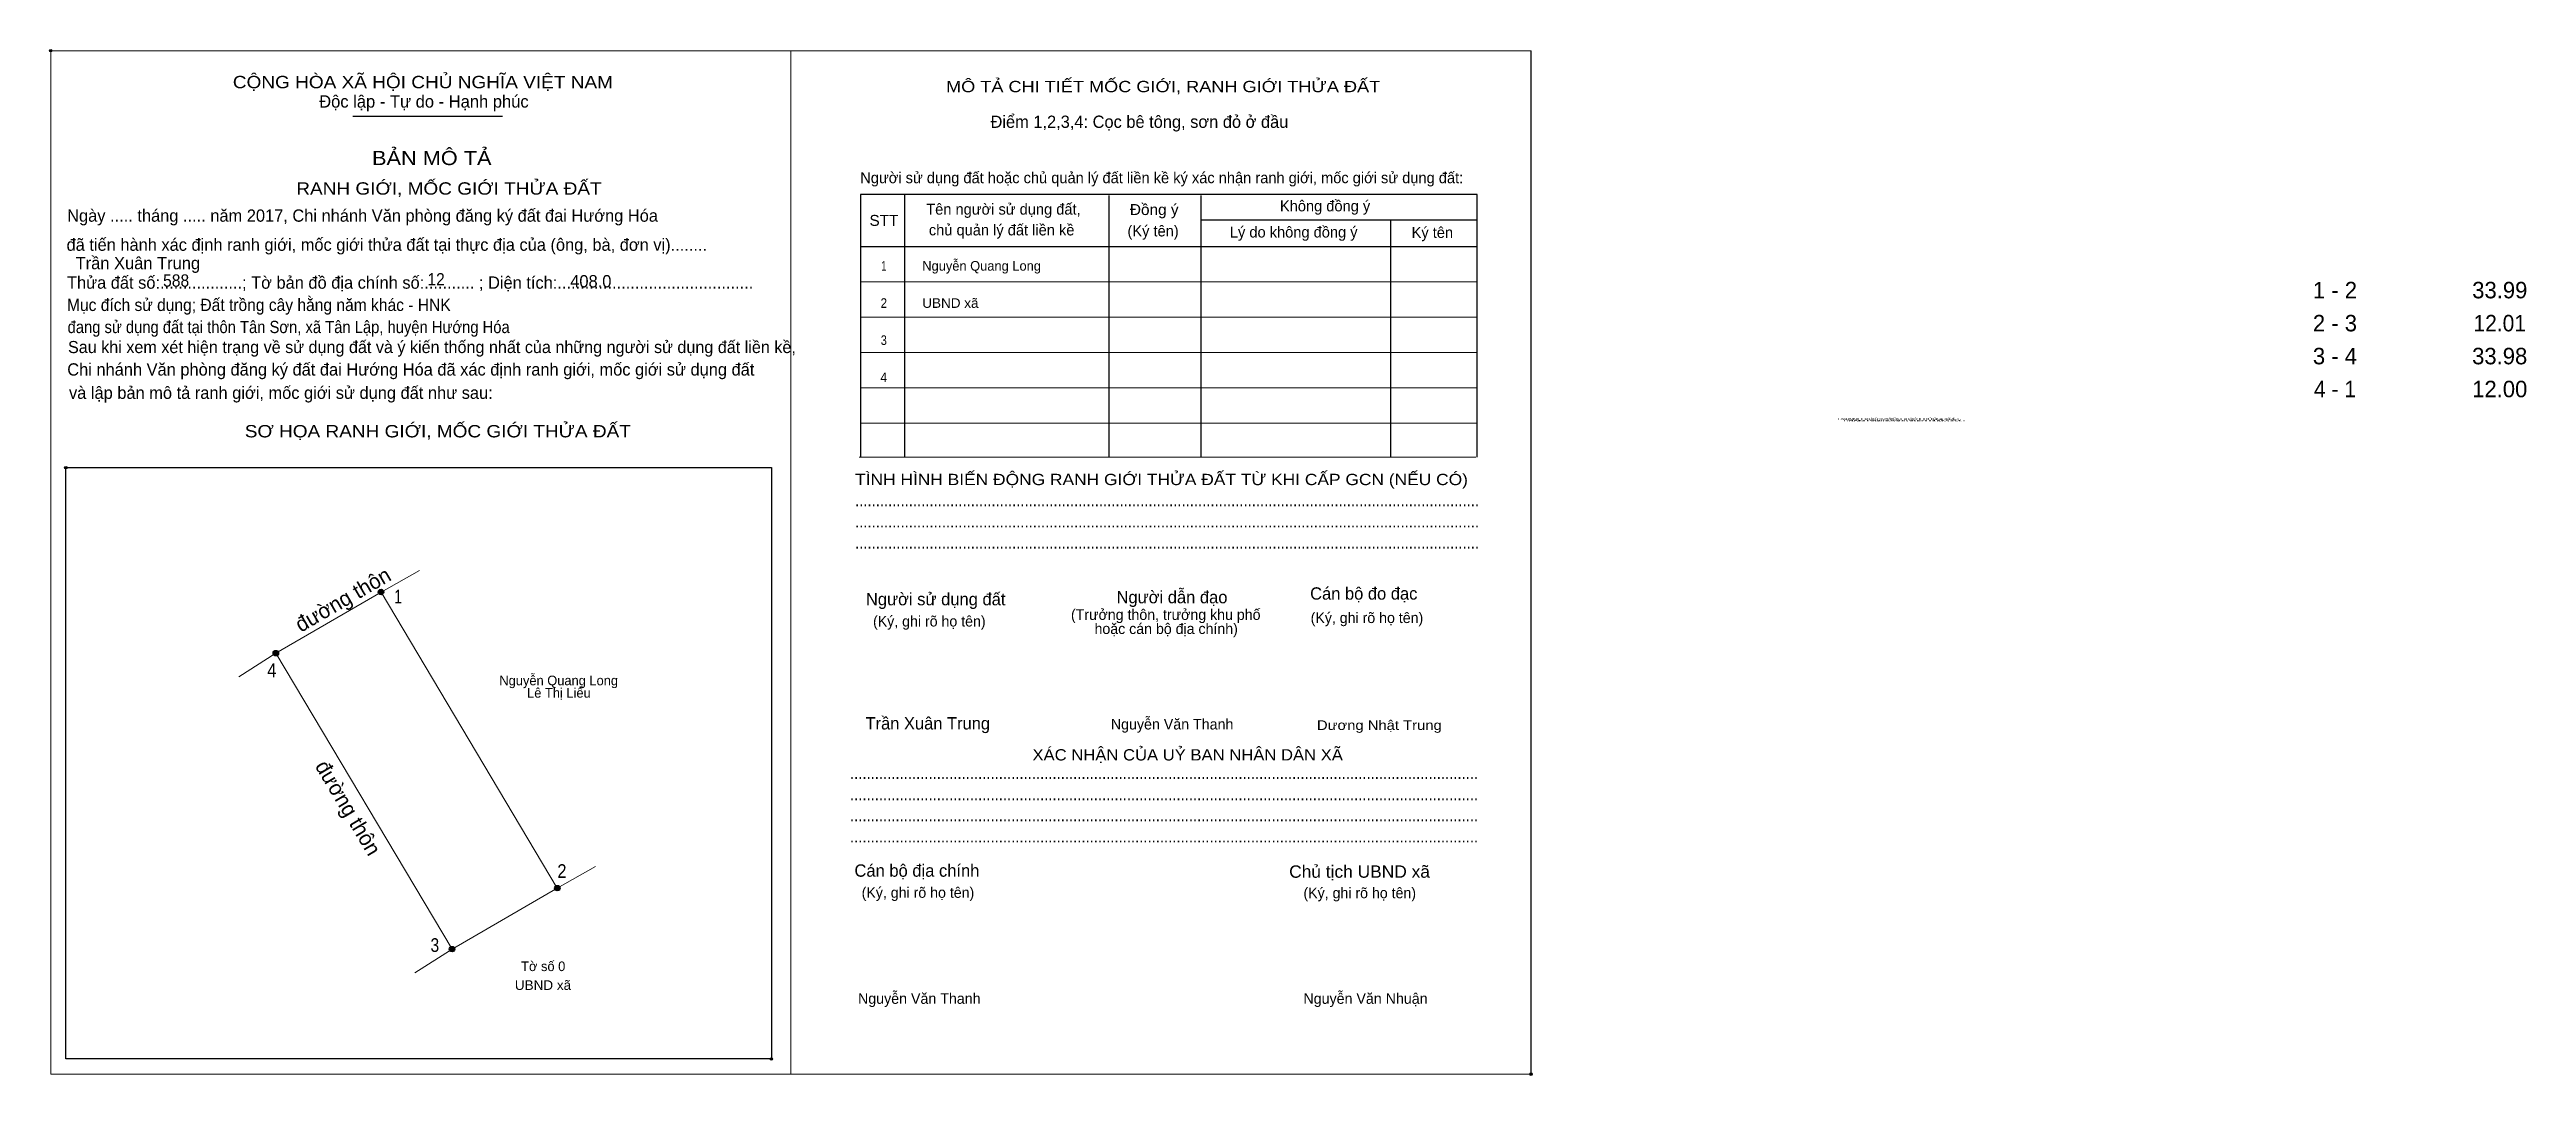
# Model space of a CAD drawing. Header units: metres. Extents: x 548249 to 548494, y 1837783 to 1837884.
import ezdxf
from ezdxf.enums import TextEntityAlignment as Align

# ---------------------------------------------------------------- set-up
doc = ezdxf.new("R2010")
doc.units = ezdxf.units.M
doc.header["$LTSCALE"] = 0.48
doc.header["$PDMODE"] = 32
doc.header["$PDSIZE"] = 0.24
for name, color, linetype, lineweight in [('1', 7, 'Continuous', 25), ('10', 7, 'Continuous', 13), ('11', 7, 'Continuous', 25), ('2', 7, 'Continuous', 13), ('27', 7, 'Continuous', 13)]:
    doc.layers.add(name, color=color, linetype=linetype, lineweight=lineweight)
for name, color, linetype in [('36', 7, 'Continuous'), ('52', 7, 'Continuous'), ('6', 7, 'Continuous'), ('60', 7, 'Continuous'), ('9', 7, 'Continuous')]:
    doc.layers.add(name, color=color, linetype=linetype)

msp = doc.modelspace()

# ---------------------------------------------------------------- hatches: boundary and pattern name
at = {"layer": '11'}
for points in [[(548282.391, 1837830.97, 1), (548281.849, 1837830.97, 1)], [(548282.391, 1837830.97, 1), (548281.849, 1837830.97, 1)], [(548272.011, 1837824.94, 1), (548271.469, 1837824.94, 1)], [(548299.781, 1837801.76, 1), (548299.239, 1837801.76, 1)], [(548289.391, 1837795.74, 1), (548288.849, 1837795.74, 1)]]:
    msp.add_hatch(color=256, dxfattribs=at).paths.add_polyline_path(points)

# ---------------------------------------------------------------- linework, layer by layer
at = {"layer": '1'}
for p, q in [((548279.34, 1837877.91), (548294.1, 1837877.91)), ((548333.77, 1837870.21), (548333.77, 1837844.28)), ((548353.91, 1837870.1), (548353.91, 1837844.28)), ((548363, 1837870.1), (548363, 1837844.28)), ((548363, 1837867.7), (548390.23, 1837867.7)), ((548381.7, 1837867.7), (548381.7, 1837844.28)), ((548329.4, 1837865.05), (548390.23, 1837865.05))]:
    msp.add_line(p, q, dxfattribs=at)
at = {"layer": '1', "lineweight": 13}
for p, q in [((548329.4, 1837861.57), (548390.23, 1837861.57)), ((548329.4, 1837858.09), (548390.23, 1837858.09)), ((548329.4, 1837854.61), (548390.23, 1837854.61)), ((548329.4, 1837851.13), (548390.23, 1837851.13)), ((548329.4, 1837847.64), (548390.23, 1837847.64)), ((548329.29, 1837844.28), (548390.12, 1837844.28))]:
    msp.add_line(p, q, dxfattribs=at)
at = {"layer": '1'}
msp.add_lwpolyline([(548390.23, 1837844.28), (548390.23, 1837870.21), (548329.4, 1837870.21), (548329.4, 1837844.28)], dxfattribs=at)
msp.add_lwpolyline([(548251.03, 1837843.25), (548320.63, 1837843.25), (548320.63, 1837784.9), (548251.03, 1837784.9)], close=True, dxfattribs=at)
for p in [(548249.54, 1837884.38), (548251.03, 1837843.25), (548320.63, 1837784.9), (548395.56, 1837783.4), (548395.56, 1837783.39)]:
    msp.add_point(p, dxfattribs=at)
at = {"layer": '10'}
msp.add_lwpolyline([(548282.12, 1837830.97), (548299.51, 1837801.76), (548289.12, 1837795.74), (548271.74, 1837824.94)], close=True, dxfattribs=at)
at = {"layer": '11'}
for centre in [(548282.12, 1837830.97), (548282.12, 1837830.97), (548271.74, 1837824.94), (548299.51, 1837801.76), (548289.12, 1837795.74)]:
    msp.add_circle(centre, 0.271, dxfattribs=at)
at = {"layer": '2'}
for points in [[(548249.54, 1837884.38), (548322.55, 1837884.38), (548322.55, 1837783.4), (548249.54, 1837783.4)], [(548322.55, 1837884.38), (548395.56, 1837884.38), (548395.56, 1837783.39), (548322.55, 1837783.39)], [(548322.55, 1837884.38), (548395.55, 1837884.38), (548395.55, 1837783.39), (548322.55, 1837783.39)]]:
    msp.add_lwpolyline(points, close=True, dxfattribs=at)
at = {"layer": '27'}
for p, q in [((548282.12, 1837830.97), (548285.9, 1837833.09)), ((548271.74, 1837824.94), (548268.08, 1837822.61)), ((548299.51, 1837801.76), (548303.29, 1837803.88)), ((548289.12, 1837795.74), (548285.47, 1837793.39))]:
    msp.add_line(p, q, dxfattribs=at)

# ---------------------------------------------------------------- texts
at = {"layer": '1'}
for s, height, width, p in [('CỘNG HÒA XÃ HỘI CHỦ NGHĨA VIỆT NAM', 1.219, 1.15, (548267.5, 1837880.68)), ('RANH GIỚI, MỐC GIỚI THỬA ĐẤT', 1.219, 1.15, (548273.76, 1837870.18)), ('STT', 1.079, 1.05, (548330.3, 1837867.1)), ('Đồng ý', 1.079, 1.05, (548355.99, 1837868.17)), ('Mục đích sử dụng; Đất trồng cây hằng năm khác - HNK', 1.21, 0.95, (548251.14, 1837858.7)), ('đang sử dụng đất tại thôn Tân Sơn, xã Tân Lập, huyện Hướng Hóa', 1.21, 0.9, (548251.2, 1837856.52)), ('SƠ HỌA RANH GIỚI, MỐC GIỚI THỬA ĐẤT', 1.219, 1.15, (548268.68, 1837846.23)), ('RANH GIỚI, MỐC GIỚI THỬA ĐẤT', 0.1526, 3.55, (548425.8, 1837847.97)), ('RANH GIỚI, MỐC GIỚI THỬA ĐẤT', 0.1526, 3.55, (548426.25, 1837847.97)), ('RANH GIỚI, MỐC GIỚI THỬA ĐẤT', 0.1526, 3.55, (548426.4, 1837847.8)), ('RANH GIỚI, MỐC GIỚI THỬA ĐẤT', 0.1526, 3.55, (548426.85, 1837847.8)), ('TÌNH HÌNH BIẾN ĐỘNG RANH GIỚI THỬA ĐẤT TỪ KHI CẤP GCN (NẾU CÓ)', 1.114, 1.15, (548328.88, 1837841.52)), ('.......................................................................................................................................................', 1.219, 0.9, (548328.88, 1837839.43)), ('.......................................................................................................................................................', 1.219, 0.9, (548328.88, 1837837.34)), ('.......................................................................................................................................................', 1.219, 0.9, (548328.88, 1837835.25)), ('Dương Nhật Trung', 0.9485, 1.15, (548374.44, 1837817.36)), ('........................................................................................................................................................', 1.219, 0.9, (548328.38, 1837812.52)), ('........................................................................................................................................................', 1.219, 0.9, (548328.38, 1837810.43)), ('........................................................................................................................................................', 1.219, 0.9, (548328.38, 1837808.35)), ('........................................................................................................................................................', 1.219, 0.9, (548328.38, 1837806.26)), ('Chủ tịch UBND xã', 1.219, 1.05, (548371.7, 1837802.78))]:
    msp.add_text(s, height=height, dxfattribs=dict(at, width=width)).set_placement(p)
for s, height, p in [('Độc lập - Tự do - Hạnh phúc', 1.219, (548276.02, 1837878.77)), ('Điểm 1,2,3,4: Cọc bê tông, sơn đỏ ở đầu', 1.21, (548342.24, 1837876.77)), ('Người sử dụng đất hoặc chủ quản lý đất liền kề ký xác nhận ranh giới, mốc giới sử dụng đất:', 1.079, (548329.39, 1837871.31)), ('Ngày ..... tháng ..... năm 2017, Chi nhánh Văn phòng đăng ký đất đai Hướng Hóa', 1.21, (548251.16, 1837867.51)), ('Tên người sử dụng đất,', 1.079, (548335.9, 1837868.21)), ('chủ quản lý đất liền kề', 1.079, (548336.16, 1837866.16)), ('Không đồng ý', 1.079, (548370.79, 1837868.53)), (' đã tiến hành xác định ranh giới, mốc giới thửa đất tại thực địa của (ông, bà, đơn vị)........', 1.21, (548250.65, 1837864.64)), ('(Ký tên)', 1.079, (548355.75, 1837866.06)), ('Lý do không đồng ý', 1.079, (548365.85, 1837865.95)), ('Ký tên', 1.079, (548383.78, 1837865.91)), ('Thửa đất số:..................; Tờ bản đồ địa chính số:........... ; Diện tích:...........................................', 1.21, (548251.14, 1837860.9)), ('Sau khi xem xét hiện trạng về sử dụng đất và ý kiến thống nhất của những người sử dụng đất liền kề,', 1.191, (548251.24, 1837854.55)), ('Chi nhánh Văn phòng đăng ký đất đai Hướng Hóa đã xác định ranh giới, mốc giới sử dụng đất', 1.21, (548251.17, 1837852.33)), (' và lập bản mô tả ranh giới, mốc giới sử dụng đất như sau:', 1.21, (548250.89, 1837850.03)), ('Người sử dụng đất', 1.219, (548329.95, 1837829.66)), ('Người dẫn đạo', 1.218, (548354.67, 1837829.86)), ('Cán bộ đo đạc', 1.216, (548373.77, 1837830.22)), ('(Ký, ghi rõ họ tên)', 1.045, (548330.65, 1837827.57)), ('(Ký, ghi rõ họ tên)', 1.045, (548373.82, 1837827.91)), ('Nguyễn Văn Thanh', 1.049, (548354.11, 1837817.41)), ('Cán bộ địa chính', 1.219, (548328.82, 1837802.88)), ('(Ký, ghi rõ họ tên)', 1.045, (548329.53, 1837800.8)), ('(Ký, ghi rõ họ tên)', 1.045, (548373.11, 1837800.76)), ('Nguyễn Văn Thanh', 1.049, (548329.17, 1837790.34)), ('Nguyễn Văn Nhuận', 1.049, (548373.11, 1837790.34))]:
    msp.add_text(s, height=height, dxfattribs=at).set_placement(p)
for s, height, width, p in [('MÔ TẢ CHI TIẾT MỐC GIỚI, RANH GIỚI THỬA ĐẤT', 1.114, 1.2, (548359.27, 1837880.29)), ('BẢN MÔ TẢ', 1.393, 1.15, (548287.125, 1837873.1)), ('XÁC NHẬN CỦA UỶ BAN NHÂN DÂN XÃ', 1.115, 1.1, (548361.69, 1837814.35))]:
    msp.add_text(s, height=height, dxfattribs=dict(at, width=width)).set_placement(p, align=Align.CENTER)
for s, p in [('(Trưởng thôn, trưởng khu phố', (548359.525, 1837828.22)), ('hoặc cán bộ địa chính)', (548359.57, 1837826.83))]:
    msp.add_text(s, height=1.045, dxfattribs=at).set_placement(p, align=Align.CENTER)
at = {"layer": '10'}
for rotation, p in [(30.153, (548274.21, 1837826.95)), (300.761, (548275.56, 1837813.79))]:
    msp.add_text('đường thôn', height=1.5, rotation=rotation, dxfattribs=at).set_placement(p)
at = {"layer": '36'}
for s, p in [('Nguyễn Quang Long', (548299.645, 1837821.77)), ('Lê Thị Liểu', (548299.665, 1837820.55)), ('Tờ số 0', (548298.12, 1837793.57))]:
    msp.add_text(s, height=0.9484, dxfattribs=at).set_placement(p, align=Align.CENTER)
at = {"layer": '36', "width": 1.05}
msp.add_text('UBND xã', height=0.9484, dxfattribs=at).set_placement((548298.095, 1837791.71), align=Align.CENTER)
at = {"layer": '52'}
for s, p in [('1 - 2', (548474.86, 1837859.95)), ('33.99', (548491.12, 1837859.95)), ('2 - 3', (548474.86, 1837856.69)), ('3 - 4', (548474.86, 1837853.44)), ('33.98', (548491.11, 1837853.44)), ('12.00', (548491.115, 1837850.19))]:
    msp.add_text(s, height=1.626, dxfattribs=at).set_placement(p, align=Align.CENTER)
at = {"layer": '52', "width": 0.95}
for s, p in [('12.01', (548491.115, 1837856.69)), ('4 - 1', (548474.86, 1837850.19))]:
    msp.add_text(s, height=1.626, dxfattribs=at).set_placement(p, align=Align.CENTER)
at = {"layer": '6'}
for s, p in [('Trần Xuân Trung', (548251.99, 1837862.82)), ('408.0', (548300.78, 1837861.03)), ('Trần Xuân Trung', (548329.91, 1837817.41))]:
    msp.add_text(s, height=1.215, dxfattribs=at).set_placement(p)
at = {"layer": '6', "width": 0.95}
for s, p in [('12', (548286.69, 1837861.22)), ('588', (548260.62, 1837861.1))]:
    msp.add_text(s, height=1.215, dxfattribs=at).set_placement(p)
at = {"layer": '60'}
for s, width, p in [('1', 0.75, (548331.72, 1837862.68)), ('2', 0.9, (548331.715, 1837859.01)), ('3', 0.85, (548331.715, 1837855.35)), ('4', 0.95, (548331.71, 1837851.68))]:
    msp.add_text(s, height=0.948, dxfattribs=dict(at, width=width)).set_placement(p, align=Align.CENTER)
msp.add_text('Nguyễn Quang Long', height=0.9484, dxfattribs=at).set_placement((548335.51, 1837862.68))
at = {"layer": '60', "width": 1.05}
msp.add_text('UBND xã', height=0.9484, dxfattribs=at).set_placement((548335.51, 1837859.01))
at = {"layer": '9'}
for s, width, p in [('1', 0.75, (548283.8, 1837829.84)), ('4', 0.9, (548271.34, 1837822.57)), ('2', 0.9, (548299.965, 1837802.76)), ('3', 0.85, (548287.43, 1837795.46))]:
    msp.add_text(s, height=1.355, dxfattribs=dict(at, width=width)).set_placement(p, align=Align.CENTER)

doc.saveas('drawing.dxf')
